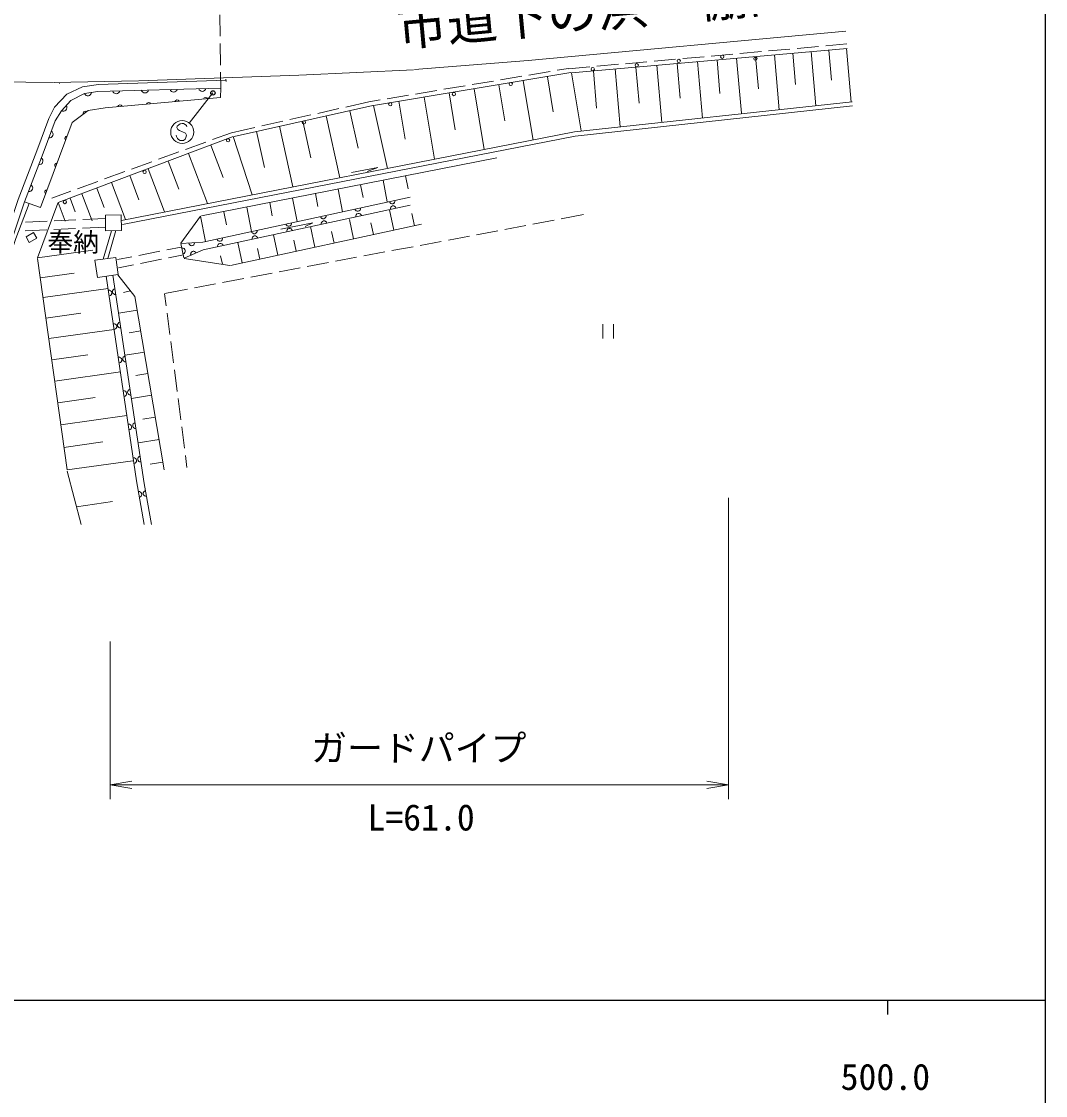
# Model space of a CAD drawing. Units: millimetres, scale not verified. Extents: x 40000 to 680000, y 20000 to 380000.
# Drawn here: x 507664 to 579000, y 198357 to 273192 of the extents above; entities that cross this region are included whole.
import ezdxf
from ezdxf.enums import TextEntityAlignment as Align

# ---------------------------------------------------------------- set-up
doc = ezdxf.new("R2010")
doc.units = ezdxf.units.MM
doc.header["$LTSCALE"] = 1000
for name, color, linetype, lineweight in [('M-BGD', 7, 'Continuous', 13), ('M-STR-HTXT', 7, 'Continuous', 13), ('M-STR-STRC', 7, 'Continuous', 13), ('M-TTL-BAND', 7, 'Continuous', 25)]:
    doc.layers.add(name, color=color, linetype=linetype, lineweight=lineweight)
doc.layers.add('M-BMK-HTXT', color=7, linetype='Continuous')
doc.styles.add('ＭＳ ゴシック', font='')
doc.styles.get('ＭＳ ゴシック').set_extended_font_data('MS Gothic')

# ---------------------------------------------------------------- blocks, each defined once
blk = doc.blocks.new('open_arrow')
at = {"color": 0, "linetype": 'Continuous', "lineweight": -2}
blk.add_lwpolyline([(7.5, 1.25), (0, 0), (7.5, -1.25)], dxfattribs=at)

msp = doc.modelspace()

# ---------------------------------------------------------------- linework, layer by layer
at = {"layer": 'M-BGD'}
for p, q in [((521502, 272158), (521484, 273658)), ((542954, 270466), (565086, 272512)), ((521526, 270158), (521508, 271658)), ((565194, 271315), (545990, 269624)), ((557212, 270918), (555718, 270785)), ((559204, 271095), (557710, 270962)), ((561196, 271273), (559702, 271139)), ((561390, 270980), (561582, 268801)), ((563188, 271450), (561694, 271317)), ((562665, 271092), (562997, 267315)), ((565166, 271626), (563687, 271494)), ((563897, 271200), (564082, 269099)), ((565129, 271309), (565457, 267580)), ((542954, 270466), (535031, 269838)), ((549244, 270208), (547750, 270075)), ((551236, 270386), (549742, 270252)), ((553228, 270563), (551734, 270430)), ((553340, 270271), (553553, 267844)), ((555220, 270740), (553726, 270607)), ((554751, 270395), (555097, 266462)), ((556115, 270515), (556321, 268174)), ((557479, 270635), (557816, 266804)), ((558797, 270751), (558996, 268493)), ((560116, 270867), (560452, 267040)), ((526992, 269462), (515839, 269067)), ((521545, 268556), (521532, 269658)), ((534980, 269833), (527041, 269463)), ((532183, 267345), (545930, 269640)), ((544486, 269706), (543006, 269458)), ((545763, 269920), (544979, 269789)), ((547252, 270031), (545772, 269899)), ((545990, 269624), (546658, 265579)), ((547501, 269756), (547730, 267151)), ((549010, 269889), (549366, 265844)), ((550470, 270018), (550691, 267503)), ((551929, 270147), (552281, 266159)), ((509897, 268943), (503832, 269014)), ((515790, 269067), (509946, 268943)), ((510301, 268864), (510300, 268864)), ((521909, 269172), (521914, 269022)), ((538568, 268715), (537089, 268467)), ((540540, 269045), (539061, 268797)), ((540909, 268785), (541324, 266271)), ((542513, 269376), (541034, 269128)), ((542621, 269068), (543304, 264926)), ((544305, 269346), (544710, 266889)), ((512047, 268171), (511093, 267684)), ((512978, 268324), (512047, 268171)), ((521545, 268556), (512978, 268324)), ((521545, 268556), (521530, 267888)), ((534623, 268054), (533143, 267806)), ((536595, 268385), (535116, 268137)), ((535719, 267928), (536434, 263591)), ((537458, 268215), (537882, 265642)), ((539197, 268503), (539897, 264264)), ((511093, 267684), (510444, 266961)), ((513482, 267183), (512298, 266995)), ((521530, 267888), (513482, 267183)), ((522469, 265186), (532130, 267335)), ((531866, 267593), (530256, 267231)), ((532650, 267724), (531866, 267592)), ((532183, 267345), (533159, 262954)), ((533951, 267637), (534386, 265004)), ((565531, 267588), (546194, 265502)), ((565556, 267309), (546234, 265207)), ((510444, 266961), (510021, 266277)), ((512298, 266995), (511201, 266159)), ((527817, 266683), (526353, 266354)), ((529768, 267121), (528305, 266792)), ((528879, 266610), (529836, 262305)), ((530531, 266978), (531111, 264369)), ((511201, 266159), (508978, 260238)), ((510021, 266277), (509173, 264020)), ((523914, 265805), (522304, 265444)), ((525865, 266244), (524402, 265915)), ((525626, 265887), (526564, 261665)), ((527253, 266249), (527821, 263690)), ((510224, 260570), (522421, 265174)), ((546194, 265502), (514627, 259332)), ((546223, 265206), (514709, 259045)), ((522304, 265444), (520973, 264959)), ((522421, 265174), (523729, 261111)), ((524024, 265531), (524581, 263022)), ((520503, 264788), (519094, 264275)), ((520859, 264585), (521710, 262331)), ((509173, 264020), (507881, 260618)), ((518624, 264103), (517215, 263590)), ((517889, 263464), (518625, 261513)), ((519298, 263996), (520615, 260505)), ((540779, 263689), (520206, 259648)), ((514866, 262734), (513456, 262221)), ((516745, 263419), (515335, 262906)), ((516480, 262932), (517616, 259922)), ((530654, 262680), (532483, 263012)), ((532483, 263012), (531747, 262740)), ((512986, 262050), (511577, 261537)), ((513933, 261970), (514905, 259395)), ((515207, 262451), (515839, 260775)), ((532854, 262128), (533148, 260634)), ((534414, 262435), (534590, 261543)), ((511107, 261366), (509776, 260881)), ((511870, 261192), (512582, 259302)), ((512901, 261581), (513412, 260226)), ((528134, 261198), (528312, 260290)), ((529714, 261509), (530024, 259932)), ((531286, 261819), (531463, 260919)), ((507881, 260618), (504882, 251774)), ((508978, 260238), (507881, 260618)), ((508781, 256721), (510193, 260535)), ((510225, 260571), (510716, 259269)), ((511047, 260881), (511408, 259924)), ((534731, 260954), (520291, 257822)), ((524956, 260572), (525136, 259656)), ((526548, 260886), (526870, 259248)), ((514605, 259727), (513505, 259707)), ((513505, 259707), (513525, 258607)), ((514624, 258627), (514605, 259727)), ((534735, 260400), (520311, 257272)), ((521752, 259941), (521934, 259017)), ((523358, 260257), (523692, 258559)), ((533595, 258646), (533291, 260060)), ((535039, 258957), (534853, 259822)), ((545262, 259444), (546823, 259738)), ((509444, 259272), (507946, 259204)), ((511442, 259363), (509944, 259295)), ((513502, 259457), (511942, 259386)), ((520140, 259623), (518764, 257738)), ((520141, 259623), (520488, 257864)), ((535525, 259062), (522222, 256197)), ((527957, 259152), (525740, 258718)), ((527427, 258903), (527956, 259152)), ((530796, 258043), (530503, 259402)), ((532183, 258342), (532004, 259174)), ((541331, 258704), (542805, 258982)), ((543296, 259074), (544771, 259352)), ((509423, 258670), (507924, 258602)), ((508507, 258489), (507982, 258189)), ((508210, 257800), (507983, 258189)), ((508730, 258102), (508507, 258489)), ((511421, 258761), (509922, 258693)), ((513529, 258858), (511920, 258784)), ((513928, 258614), (513357, 256633)), ((514624, 258627), (513525, 258607)), ((514242, 258620), (513682, 256678)), ((525517, 256906), (525210, 258335)), ((528104, 257463), (527796, 258896)), ((529438, 257751), (529266, 258550)), ((537400, 257964), (538874, 258242)), ((539366, 258334), (540840, 258612)), ((508730, 258102), (508210, 257800)), ((518789, 257469), (517798, 257277)), ((518769, 257716), (520292, 257822)), ((518974, 256717), (518769, 257716)), ((523030, 256370), (522724, 257795)), ((526799, 257182), (526634, 257951)), ((533469, 257224), (534943, 257501)), ((535435, 257594), (536909, 257871)), ((508781, 256720), (512640, 257259)), ((514243, 256756), (512773, 256552)), ((514243, 256756), (514406, 255573)), ((515344, 256801), (514353, 256609)), ((517308, 257182), (515835, 256896)), ((518947, 256931), (517910, 256724)), ((520311, 257272), (519001, 256705)), ((522173, 256197), (519004, 256687)), ((521665, 256275), (521518, 256866)), ((524263, 256636), (524104, 257374)), ((529538, 256484), (531012, 256761)), ((531504, 256854), (532978, 257131)), ((510842, 241942), (508775, 256669)), ((512953, 255355), (512774, 256553)), ((515458, 256235), (514421, 256028)), ((517419, 256626), (515948, 256333)), ((525607, 255743), (527081, 256021)), ((527573, 256113), (529047, 256391)), ((508974, 255336), (511330, 255665)), ((514407, 255573), (512953, 255355)), ((515680, 241177), (513574, 255448)), ((516214, 241011), (514038, 255525)), ((515569, 254036), (514372, 255542)), ((521676, 255003), (523150, 255281)), ((523642, 255373), (525116, 255651)), ((509167, 253953), (513701, 254585)), ((517658, 254247), (519220, 254541)), ((519711, 254633), (521185, 254911)), ((515267, 254417), (514776, 254317)), ((517601, 241960), (515569, 254036)), ((517744, 253372), (517636, 254219)), ((515730, 253081), (514436, 252863)), ((509366, 252523), (511806, 252864)), ((517999, 251389), (517808, 252876)), ((509566, 251094), (514123, 251730)), ((515975, 251630), (515165, 251493)), ((548156, 252102), (548156, 251102)), ((548906, 251102), (548906, 252102)), ((518253, 249405), (518063, 250893)), ((509771, 249618), (512297, 249970)), ((516222, 250160), (514876, 249934)), ((509977, 248142), (514558, 248780)), ((516473, 248668), (515637, 248527)), ((518508, 247421), (518317, 248909)), ((510190, 246617), (512804, 246982)), ((516727, 247157), (515328, 246922)), ((518763, 245438), (518572, 246925)), ((510403, 245092), (515008, 245735)), ((516985, 245623), (516122, 245477)), ((519017, 243454), (518826, 244942)), ((517247, 244069), (515786, 243823)), ((510623, 243517), (513328, 243895)), ((510842, 241942), (515429, 242582)), ((517512, 242490), (516621, 242340)), ((519190, 242111), (519081, 242958)), ((511820, 238141), (510844, 241856)), ((515680, 241178), (516209, 238141)), ((516715, 238141), (516214, 241011)), ((511505, 239377), (514002, 239743))]:
    msp.add_line(p, q, dxfattribs=at)
msp.add_lwpolyline([(521911, 269097), (513020, 268802), (511910, 268633), (510818, 268120), (509962, 267225), (509577, 266444), (508733, 264180), (507440, 260788), (504430, 251902), (502716, 244842), (501848, 240566)], dxfattribs=at)
for centre in [(550525, 270139), (550525, 270139), (553446, 270442), (553446, 270441), (556475, 270731), (556475, 270730), (558787, 270609), (558788, 270609), (547462, 269876), (547463, 269876), (541750, 268837), (541750, 268837), (537783, 268134), (537783, 268133), (533354, 267427), (533355, 267428), (527343, 266160), (527343, 266160), (522060, 264912), (522061, 264912), (516240, 262709), (516240, 262709), (510683, 260609), (510684, 260610)]:
    msp.add_circle(centre, 115, dxfattribs=at)
for centre, radius, start, end in [((512285, 268267), 256, 202.01907, 356.65831), ((514261, 268415), 256, 194.23128, 348.87051), ((516260, 268469), 256, 194.23128, 348.87051), ((518260, 268523), 256, 194.23128, 348.87051), ((520259, 268577), 256, 194.23128, 348.87051), ((510572, 267188), 256, 240.75595, 35.39518), ((514523, 267212), 162, 27.62352, 162.38379), ((516516, 267386), 162, 27.62352, 162.38379), ((518508, 267561), 162, 27.62352, 162.38379), ((520500, 267735), 162, 27.62352, 162.38379), ((512113, 266776), 162, 59.91749, 194.67776), ((509606, 265338), 256, 261.96677, 56.606), ((510851, 265049), 162, 92.04397, 226.80424), ((508899, 263468), 256, 261.96677, 56.606), ((510148, 263177), 162, 92.04397, 226.80424), ((508191, 261597), 256, 261.96677, 56.606), ((509445, 261304), 162, 92.04397, 226.80424), ((635315, 211387), 136286, 158.87205, 162.36492), ((533489, 260684), 197, 192.08702, 12.08702), ((533489, 260683), 197, 192.08696, 12.08696), ((528684, 259642), 197, 192.08702, 12.08702), ((528684, 259641), 197, 192.08696, 12.08696), ((531084, 260164), 197, 192.08702, 12.08702), ((531084, 260163), 197, 192.08696, 12.08696), ((531148, 259623), 197, 12.08696, 192.08696), ((531148, 259623), 197, 12.08702, 192.08702), ((533554, 260147), 197, 12.08696, 192.08696), ((533555, 260147), 197, 12.08702, 192.08702), ((526279, 259122), 197, 192.08702, 12.08702), ((526279, 259121), 197, 192.08696, 12.08696), ((528743, 259103), 197, 12.08702, 192.08702), ((528743, 259102), 197, 12.08696, 192.08696), ((523878, 258599), 197, 192.08696, 12.08696), ((523879, 258600), 197, 192.08702, 12.08702), ((523924, 258055), 197, 12.08696, 192.08696), ((523925, 258056), 197, 12.08702, 192.08702), ((526336, 258578), 197, 12.08696, 192.08696), ((526336, 258578), 197, 12.08702, 192.08702), ((519519, 257766), 196, 183.59636, 3.59636), ((519520, 257766), 196, 183.59642, 3.59642), ((521474, 258079), 197, 192.08696, 12.08696), ((521474, 258079), 197, 192.08702, 12.08702), ((521520, 257535), 197, 12.08696, 192.08696), ((521520, 257535), 197, 12.08702, 192.08702), ((518874, 257202), 201, 281.25556, 101.25556), ((518875, 257202), 201, 281.25562, 101.25562), ((519647, 256985), 198, 23.42572, 203.42572), ((519647, 256984), 198, 23.42566, 203.42566), ((513752, 254274), 200, 278.08166, 98.08166), ((513753, 254274), 200, 278.08172, 98.08172), ((514208, 254365), 200, 98.08172, 278.08172), ((514208, 254365), 200, 98.08166, 278.08166), ((514556, 252040), 200, 98.08172, 278.08172), ((514556, 252039), 200, 98.08166, 278.08166), ((514101, 251939), 200, 278.08172, 98.08172), ((514101, 251939), 200, 278.08166, 98.08166), ((514449, 249604), 200, 278.08166, 98.08166), ((514450, 249604), 200, 278.08172, 98.08172), ((514911, 249680), 200, 98.08166, 278.08166), ((514912, 249680), 200, 98.08172, 278.08172), ((514785, 247268), 200, 278.08166, 98.08166), ((514785, 247268), 200, 278.08172, 98.08172), ((515256, 247362), 200, 98.08172, 278.08172), ((515256, 247362), 200, 98.08166, 278.08166), ((515133, 244930), 200, 278.08172, 98.08172), ((515133, 244930), 200, 278.08166, 98.08166), ((515608, 245031), 200, 98.08166, 278.08166), ((515609, 245032), 200, 98.08172, 278.08172), ((515476, 242594), 200, 278.08166, 98.08166), ((515477, 242594), 200, 278.08172, 98.08172), ((515959, 242702), 200, 98.08166, 278.08166), ((515960, 242702), 200, 98.08172, 278.08172), ((515841, 240242), 198, 280.06255, 100.06255), ((515842, 240242), 198, 280.06261, 100.06261), ((516339, 240308), 198, 100.06255, 280.06255), ((516340, 240308), 198, 100.06261, 280.06261)]:
    msp.add_arc(centre, radius, start, end, dxfattribs=at)
at = {"layer": 'M-STR-HTXT'}
for p, q in [((556907, 240000), (556907, 219000)), ((513845, 230000), (513845, 219000)), ((513845, 220000), (556907, 220000))]:
    msp.add_line(p, q, dxfattribs=at)
at = {"layer": 'M-STR-STRC'}
for p, q in [((521003, 268215), (519353, 266117)), ((518511, 265894), (518494, 265803)), ((518494, 265803), (518556, 265655)), ((518619, 266000), (518511, 265894)), ((518727, 266069), (518619, 266000)), ((518860, 266090), (518727, 266069)), ((518952, 266073), (518860, 266090)), ((519065, 266010), (518952, 266073)), ((519150, 265946), (519065, 266010)), ((519174, 265856), (519150, 265946)), ((518468, 265184), (518441, 265273)), ((518529, 265039), (518468, 265184)), ((518609, 264977), (518529, 265039)), ((518556, 265655), (518674, 265591)), ((518723, 264911), (518609, 264977)), ((518674, 265591), (519092, 265421)), ((519056, 264983), (518953, 264910)), ((519118, 265099), (519056, 264983)), ((519092, 265421), (519150, 265280)), ((519150, 265280), (519118, 265099)), ((518818, 264894), (518723, 264911)), ((518953, 264910), (518818, 264894))]:
    msp.add_line(p, q, dxfattribs=at)
at = {"layer": 'M-STR-STRC', "lineweight": 25}
msp.add_circle((521003, 268215), 150, dxfattribs=at)
at = {"layer": 'M-STR-STRC'}
msp.add_circle((518859, 265488), 800, dxfattribs=at)
at = {"layer": 'M-TTL-BAND'}
for p, q in [((579000, 20000), (579000, 370000)), ((40000, 205000), (579000, 205000)), ((568000, 205000), (568000, 204000))]:
    msp.add_line(p, q, dxfattribs=at)

# ---------------------------------------------------------------- block references
at = {"layer": 'M-STR-HTXT', "xscale": 200, "yscale": 200}
msp.add_blockref('open_arrow', (513845, 220000), dxfattribs=at)
at = {"layer": 'M-STR-HTXT', "xscale": 200, "yscale": 200, "rotation": 180}
msp.add_blockref('open_arrow', (556907, 220000), dxfattribs=at)

# ---------------------------------------------------------------- texts
at = {"layer": 'M-BGD', "style": 'ＭＳ ゴシック'}
msp.add_text('奉納', height=1320, dxfattribs=at).set_placement((511265, 257814), align=Align.MIDDLE_CENTER)
at = {"layer": 'M-BMK-HTXT', "style": 'ＭＳ ゴシック'}
msp.add_text('市道下の浜・棚田線', height=2566, rotation=5.28, dxfattribs=at).set_placement((549685, 272148), align=Align.BOTTOM_CENTER)
at = {"layer": 'M-STR-HTXT', "style": 'ＭＳ ゴシック'}
for s, p in [('ガードパイプ', (535341, 221101)), ('L=61.0', (535499, 216272))]:
    msp.add_text(s, height=1833, dxfattribs=at).set_placement(p, align=Align.BOTTOM_CENTER)
at = {"layer": 'M-TTL-BAND', "style": 'ＭＳ ゴシック'}
msp.add_text('500.0', height=1833, dxfattribs=at).set_placement((567844, 198195), align=Align.BOTTOM_CENTER)

doc.saveas('drawing.dxf')
